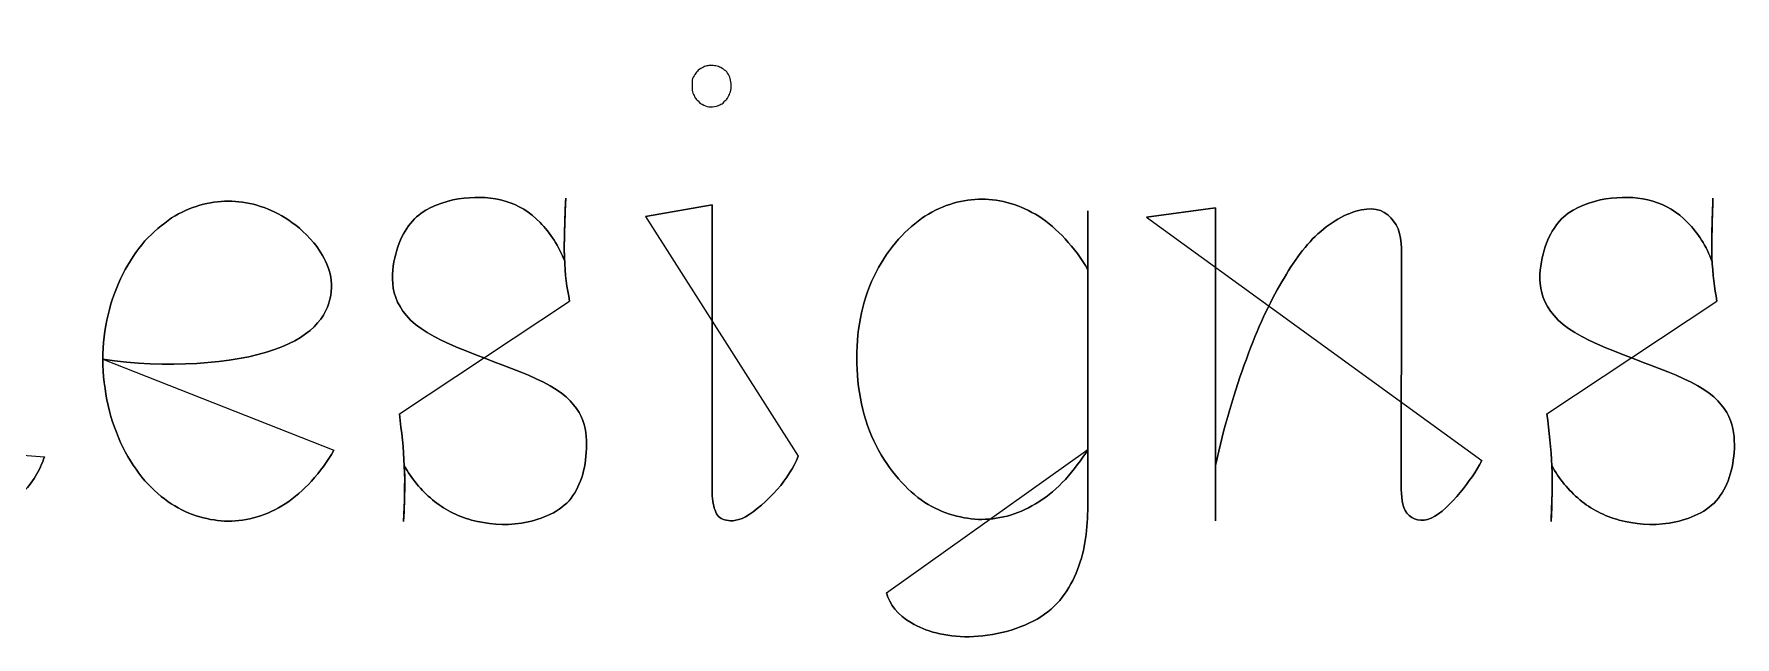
# Model space of a CAD drawing. Header units: centimetres. Extents: x -10.1 to 10.1, y -7.4 to 7.5.
# Drawn here: x -5.917 to -4.932, y 5.397 to 5.746 of the extents above; entities that cross this region are included whole.
import ezdxf

# ---------------------------------------------------------------- set-up
doc = ezdxf.new("R2010")
doc.units = ezdxf.units.CM
doc.header["$MEASUREMENT"] = 0
doc.layers.add('Layer 1', color=7, linetype='Continuous')

msp = doc.modelspace()

# ---------------------------------------------------------------- linework, layer by layer
at = {"layer": 'Layer 1', "color": 7}
for points, knots in [([(-5.96208, 5.50509), (-5.96608, 5.49861), (-5.97047, 5.49252), (-5.97523, 5.48739), (-5.97523, 5.48739), (-5.97999, 5.48223), (-5.98534, 5.47768), (-5.99047, 5.47405), (-5.99047, 5.47405), (-5.99581, 5.47064), (-6.00132, 5.46815), (-6.00685, 5.46643), (-6.00685, 5.46643), (-6.01238, 5.4649), (-6.01788, 5.46415), (-6.02381, 5.46415), (-6.02381, 5.46415), (-6.03466, 5.46415), (-6.0459, 5.46701), (-6.05659, 5.47405), (-6.05659, 5.47405), (-6.06193, 5.47767), (-6.06707, 5.48207), (-6.07202, 5.48757), (-6.07202, 5.48757), (-6.07678, 5.49291), (-6.08115, 5.49958), (-6.08477, 5.50699), (-6.08477, 5.50699), (-6.08839, 5.51424), (-6.09144, 5.52242), (-6.09334, 5.53099), (-6.09334, 5.53099), (-6.09525, 5.53977), (-6.09638, 5.54872), (-6.09638, 5.55785), (-6.09638, 5.55785), (-6.09638, 5.56663), (-6.09524, 5.57539), (-6.09334, 5.58375), (-6.09334, 5.58375), (-6.09144, 5.59211), (-6.08876, 5.60013), (-6.08477, 5.60719), (-6.08477, 5.60719), (-6.08115, 5.61462), (-6.07678, 5.62108), (-6.07202, 5.62643), (-6.07202, 5.62643), (-6.06707, 5.63193), (-6.06191, 5.63635), (-6.05638, 5.63977), (-6.05638, 5.63977), (-6.05106, 5.64318), (-6.04553, 5.64567), (-6.04, 5.6472), (-6.04, 5.6472), (-6.03466, 5.64892), (-6.02915, 5.64948), (-6.02381, 5.64948), (-6.02381, 5.64948), (-6.01257, 5.64948), (-6.00132, 5.64662), (-5.99066, 5.63977), (-5.99066, 5.63977), (-5.98532, 5.63636), (-5.98, 5.63196), (-5.97523, 5.62643), (-5.97523, 5.62643), (-5.97047, 5.6213), (-5.9661, 5.61481), (-5.96248, 5.60794), (-5.96248, 5.60794), (-5.96248, 5.60794), (-5.96229, 5.74645), (-5.96229, 5.74645), (-5.96229, 5.74645), (-5.96229, 5.74645), (-5.992, 5.74224), (-5.992, 5.74224), (-5.992, 5.74224), (-5.992, 5.74224), (-5.96229, 5.74645), (-5.96229, 5.74645), (-5.96229, 5.74645), (-5.96229, 5.74645), (-5.9621, 5.47671), (-5.9621, 5.47671), (-5.9621, 5.47671), (-5.9621, 5.4729), (-5.96115, 5.4689), (-5.95848, 5.46679), (-5.95848, 5.46679), (-5.95562, 5.4643), (-5.95163, 5.46317), (-5.94533, 5.46565), (-5.94533, 5.46565), (-5.93924, 5.46793), (-5.93086, 5.47346), (-5.92456, 5.47975), (-5.92456, 5.47975), (-5.91808, 5.48602), (-5.9139, 5.49346), (-5.91122, 5.50126), (-5.91122, 5.50126), (-5.91122, 5.50126), (-5.96208, 5.50509), (-5.96208, 5.50509)], [0, 0, 0, 0, 0.035714, 0.035714, 0.035714, 0.035714, 0.071429, 0.071429, 0.071429, 0.071429, 0.107143, 0.107143, 0.107143, 0.107143, 0.142857, 0.142857, 0.142857, 0.142857, 0.178571, 0.178571, 0.178571, 0.178571, 0.214286, 0.214286, 0.214286, 0.214286, 0.25, 0.25, 0.25, 0.25, 0.285714, 0.285714, 0.285714, 0.285714, 0.321429, 0.321429, 0.321429, 0.321429, 0.357143, 0.357143, 0.357143, 0.357143, 0.392857, 0.392857, 0.392857, 0.392857, 0.428571, 0.428571, 0.428571, 0.428571, 0.464286, 0.464286, 0.464286, 0.464286, 0.5, 0.5, 0.5, 0.5, 0.535714, 0.535714, 0.535714, 0.535714, 0.571429, 0.571429, 0.571429, 0.571429, 0.607143, 0.607143, 0.607143, 0.607143, 0.642857, 0.642857, 0.642857, 0.642857, 0.678571, 0.678571, 0.678571, 0.678571, 0.714286, 0.714286, 0.714286, 0.714286, 0.75, 0.75, 0.75, 0.75, 0.785714, 0.785714, 0.785714, 0.785714, 0.821429, 0.821429, 0.821429, 0.821429, 0.857143, 0.857143, 0.857143, 0.857143, 0.892857, 0.892857, 0.892857, 0.892857, 0.928571, 0.928571, 0.928571, 0.928571, 1, 1, 1, 1]), ([(-5.87749, 5.55785), (-5.84111, 5.55235), (-5.80166, 5.55499), (-5.77806, 5.56338), (-5.77806, 5.56338), (-5.75406, 5.57158), (-5.74623, 5.58529), (-5.74509, 5.59709), (-5.74509, 5.59709), (-5.74395, 5.60871), (-5.74967, 5.61823), (-5.75517, 5.62527), (-5.75517, 5.62527), (-5.76089, 5.63212), (-5.76641, 5.63633), (-5.77173, 5.63974), (-5.77173, 5.63974), (-5.7826, 5.64641), (-5.79364, 5.64945), (-5.80488, 5.64945), (-5.80488, 5.64945), (-5.81573, 5.64945), (-5.82679, 5.64641), (-5.83764, 5.63974), (-5.83764, 5.63974), (-5.84298, 5.63593), (-5.84812, 5.63175), (-5.85307, 5.6264), (-5.85307, 5.6264), (-5.85783, 5.62068), (-5.8622, 5.61439), (-5.86582, 5.60716), (-5.86582, 5.60716), (-5.86944, 5.6001), (-5.87249, 5.59211), (-5.87439, 5.58353), (-5.87439, 5.58353), (-5.8763, 5.57533), (-5.87743, 5.56657), (-5.87743, 5.55763), (-5.87743, 5.55763), (-5.87743, 5.54869), (-5.87629, 5.53972), (-5.87439, 5.53096), (-5.87439, 5.53096), (-5.87248, 5.52239), (-5.86944, 5.51421), (-5.86582, 5.50678), (-5.86582, 5.50678), (-5.8622, 5.49935), (-5.8578, 5.49286), (-5.85307, 5.48736), (-5.85307, 5.48736), (-5.8481, 5.48183), (-5.84315, 5.47744), (-5.83783, 5.47402), (-5.83783, 5.47402), (-5.83249, 5.4704), (-5.82696, 5.46812), (-5.82127, 5.4664), (-5.82127, 5.4664), (-5.81574, 5.46487), (-5.81024, 5.46391), (-5.80489, 5.46391), (-5.80489, 5.46391), (-5.79365, 5.46391), (-5.7824, 5.46695), (-5.77174, 5.47399), (-5.77174, 5.47399), (-5.7664, 5.47743), (-5.76126, 5.48201), (-5.7565, 5.48714), (-5.7565, 5.48714), (-5.75174, 5.49248), (-5.74716, 5.49857), (-5.74354, 5.50505), (-5.74354, 5.50505), (-5.74354, 5.50505), (-5.87749, 5.55785), (-5.87749, 5.55785)], [0, 0, 0, 0, 0.047619, 0.047619, 0.047619, 0.047619, 0.095238, 0.095238, 0.095238, 0.095238, 0.142857, 0.142857, 0.142857, 0.142857, 0.190476, 0.190476, 0.190476, 0.190476, 0.238095, 0.238095, 0.238095, 0.238095, 0.285714, 0.285714, 0.285714, 0.285714, 0.333333, 0.333333, 0.333333, 0.333333, 0.380952, 0.380952, 0.380952, 0.380952, 0.428571, 0.428571, 0.428571, 0.428571, 0.47619, 0.47619, 0.47619, 0.47619, 0.52381, 0.52381, 0.52381, 0.52381, 0.571429, 0.571429, 0.571429, 0.571429, 0.619048, 0.619048, 0.619048, 0.619048, 0.666667, 0.666667, 0.666667, 0.666667, 0.714286, 0.714286, 0.714286, 0.714286, 0.761905, 0.761905, 0.761905, 0.761905, 0.809524, 0.809524, 0.809524, 0.809524, 0.857143, 0.857143, 0.857143, 0.857143, 0.904762, 0.904762, 0.904762, 0.904762, 1, 1, 1, 1]), ([(-5.70567, 5.52605), (-5.70432, 5.51594), (-5.70318, 5.50605), (-5.70281, 5.49576), (-5.70281, 5.49576), (-5.70225, 5.48547), (-5.70281, 5.47462), (-5.70321, 5.46377), (-5.70321, 5.46377), (-5.70281, 5.4712), (-5.70265, 5.47845), (-5.70244, 5.48377), (-5.70244, 5.48377), (-5.70244, 5.4893), (-5.70263, 5.49271), (-5.70281, 5.49615), (-5.70281, 5.49615), (-5.69863, 5.48853), (-5.6931, 5.48168), (-5.68643, 5.47633), (-5.68643, 5.47633), (-5.67995, 5.47083), (-5.67254, 5.46699), (-5.66378, 5.46453), (-5.66378, 5.46453), (-5.655, 5.46225), (-5.64492, 5.46112), (-5.63481, 5.46281), (-5.63481, 5.46281), (-5.62473, 5.46434), (-5.61425, 5.46834), (-5.60737, 5.47577), (-5.60737, 5.47577), (-5.60089, 5.48339), (-5.59766, 5.49387), (-5.59726, 5.50606), (-5.59726, 5.50606), (-5.59689, 5.51807), (-5.59879, 5.5312), (-5.61822, 5.54244), (-5.61822, 5.54244), (-5.63785, 5.55347), (-5.67481, 5.56284), (-5.6931, 5.57559), (-5.6931, 5.57559), (-5.71138, 5.58834), (-5.71101, 5.60454), (-5.70834, 5.61655), (-5.70834, 5.61655), (-5.70548, 5.62893), (-5.70035, 5.63713), (-5.6931, 5.64245), (-5.6931, 5.64245), (-5.68588, 5.64758), (-5.67672, 5.65026), (-5.66815, 5.65121), (-5.66815, 5.65121), (-5.65976, 5.65216), (-5.65177, 5.65177), (-5.64434, 5.64949), (-5.64434, 5.64949), (-5.63672, 5.6474), (-5.63005, 5.64319), (-5.62415, 5.63711), (-5.62415, 5.63711), (-5.61825, 5.63121), (-5.61312, 5.62319), (-5.60986, 5.61462), (-5.60986, 5.61462), (-5.61005, 5.61803), (-5.61026, 5.62129), (-5.61005, 5.62737), (-5.61005, 5.62737), (-5.60986, 5.63346), (-5.60968, 5.64242), (-5.60928, 5.65118), (-5.60928, 5.65118), (-5.60984, 5.63898), (-5.61023, 5.62679), (-5.61005, 5.61689), (-5.61005, 5.61689), (-5.60968, 5.60678), (-5.60852, 5.59916), (-5.60701, 5.59154), (-5.60701, 5.59154), (-5.60701, 5.59154), (-5.70567, 5.52605), (-5.70567, 5.52605)], [0, 0, 0, 0, 0.043478, 0.043478, 0.043478, 0.043478, 0.086957, 0.086957, 0.086957, 0.086957, 0.130435, 0.130435, 0.130435, 0.130435, 0.173913, 0.173913, 0.173913, 0.173913, 0.217391, 0.217391, 0.217391, 0.217391, 0.26087, 0.26087, 0.26087, 0.26087, 0.304348, 0.304348, 0.304348, 0.304348, 0.347826, 0.347826, 0.347826, 0.347826, 0.391304, 0.391304, 0.391304, 0.391304, 0.434783, 0.434783, 0.434783, 0.434783, 0.478261, 0.478261, 0.478261, 0.478261, 0.521739, 0.521739, 0.521739, 0.521739, 0.565217, 0.565217, 0.565217, 0.565217, 0.608696, 0.608696, 0.608696, 0.608696, 0.652174, 0.652174, 0.652174, 0.652174, 0.695652, 0.695652, 0.695652, 0.695652, 0.73913, 0.73913, 0.73913, 0.73913, 0.782609, 0.782609, 0.782609, 0.782609, 0.826087, 0.826087, 0.826087, 0.826087, 0.869565, 0.869565, 0.869565, 0.869565, 0.913043, 0.913043, 0.913043, 0.913043, 1, 1, 1, 1]), ([(-5.56298, 5.64053), (-5.56298, 5.64053), (-5.52448, 5.64738), (-5.52448, 5.64738), (-5.52448, 5.64738), (-5.52448, 5.64738), (-5.52448, 5.48164), (-5.52448, 5.48164), (-5.52448, 5.48164), (-5.52448, 5.47746), (-5.52392, 5.47325), (-5.52279, 5.47021), (-5.52279, 5.47021), (-5.52165, 5.46698), (-5.5203, 5.46566), (-5.51726, 5.46471), (-5.51726, 5.46471), (-5.51459, 5.46376), (-5.51078, 5.46357), (-5.50506, 5.46643), (-5.50506, 5.46643), (-5.49974, 5.46966), (-5.49212, 5.47596), (-5.48678, 5.48223), (-5.48678, 5.48223), (-5.48106, 5.48871), (-5.47725, 5.49498), (-5.47458, 5.50165), (-5.47458, 5.50165), (-5.47458, 5.50165), (-5.56298, 5.64053), (-5.56298, 5.64053)], [0, 0, 0, 0, 0.111111, 0.111111, 0.111111, 0.111111, 0.222222, 0.222222, 0.222222, 0.222222, 0.333333, 0.333333, 0.333333, 0.333333, 0.444444, 0.444444, 0.444444, 0.444444, 0.555556, 0.555556, 0.555556, 0.555556, 0.666667, 0.666667, 0.666667, 0.666667, 0.777778, 0.777778, 0.777778, 0.777778, 1, 1, 1, 1]), ([(-5.42352, 5.42241), (-5.42161, 5.41556), (-5.41704, 5.40947), (-5.40886, 5.40489), (-5.40886, 5.40489), (-5.40124, 5.40013), (-5.38962, 5.39669), (-5.37552, 5.39687), (-5.37552, 5.39687), (-5.36181, 5.39706), (-5.34544, 5.40108), (-5.33401, 5.40849), (-5.33401, 5.40849), (-5.32258, 5.41571), (-5.3161, 5.4264), (-5.31192, 5.43802), (-5.31192, 5.43802), (-5.30774, 5.44964), (-5.30679, 5.46241), (-5.30679, 5.4748), (-5.30679, 5.4748), (-5.30679, 5.4748), (-5.30679, 5.64379), (-5.30679, 5.64379), (-5.30679, 5.64379), (-5.30679, 5.64379), (-5.30679, 5.60969), (-5.30679, 5.60969), (-5.30679, 5.60969), (-5.31041, 5.61617), (-5.31499, 5.62226), (-5.31994, 5.6276), (-5.31994, 5.6276), (-5.3247, 5.63276), (-5.32984, 5.63713), (-5.33518, 5.64075), (-5.33518, 5.64075), (-5.34052, 5.64379), (-5.34605, 5.64665), (-5.35156, 5.64818), (-5.35156, 5.64818), (-5.35709, 5.64987), (-5.3628, 5.65067), (-5.36812, 5.65067), (-5.36812, 5.65067), (-5.37918, 5.65067), (-5.39021, 5.64763), (-5.40127, 5.64075), (-5.40127, 5.64075), (-5.4064, 5.63713), (-5.41156, 5.63276), (-5.41651, 5.62741), (-5.41651, 5.62741), (-5.42127, 5.62188), (-5.42566, 5.61558), (-5.42945, 5.60836), (-5.42945, 5.60836), (-5.43307, 5.60114), (-5.43612, 5.59312), (-5.43784, 5.58473), (-5.43784, 5.58473), (-5.43975, 5.57634), (-5.4407, 5.56758), (-5.4407, 5.55862), (-5.4407, 5.55862), (-5.4407, 5.54966), (-5.43975, 5.54071), (-5.43784, 5.53195), (-5.43784, 5.53195), (-5.43612, 5.52338), (-5.43308, 5.51499), (-5.42945, 5.50774), (-5.42945, 5.50774), (-5.42564, 5.50052), (-5.42125, 5.49385), (-5.41651, 5.4885), (-5.41651, 5.4885), (-5.41175, 5.48297), (-5.40659, 5.47842), (-5.40127, 5.47477), (-5.40127, 5.47477), (-5.39593, 5.47154), (-5.39042, 5.46887), (-5.38489, 5.46734), (-5.38489, 5.46734), (-5.37917, 5.46581), (-5.37365, 5.46488), (-5.36812, 5.46488), (-5.36812, 5.46488), (-5.35709, 5.46507), (-5.34584, 5.46811), (-5.33515, 5.47517), (-5.33515, 5.47517), (-5.32981, 5.47842), (-5.32467, 5.48298), (-5.31972, 5.48813), (-5.31972, 5.48813), (-5.31514, 5.49345), (-5.31057, 5.49937), (-5.30676, 5.50546), (-5.30676, 5.50546), (-5.30676, 5.50546), (-5.42352, 5.42241), (-5.42352, 5.42241)], [0, 0, 0, 0, 0.037037, 0.037037, 0.037037, 0.037037, 0.074074, 0.074074, 0.074074, 0.074074, 0.111111, 0.111111, 0.111111, 0.111111, 0.148148, 0.148148, 0.148148, 0.148148, 0.185185, 0.185185, 0.185185, 0.185185, 0.222222, 0.222222, 0.222222, 0.222222, 0.259259, 0.259259, 0.259259, 0.259259, 0.296296, 0.296296, 0.296296, 0.296296, 0.333333, 0.333333, 0.333333, 0.333333, 0.37037, 0.37037, 0.37037, 0.37037, 0.407407, 0.407407, 0.407407, 0.407407, 0.444444, 0.444444, 0.444444, 0.444444, 0.481481, 0.481481, 0.481481, 0.481481, 0.518519, 0.518519, 0.518519, 0.518519, 0.555556, 0.555556, 0.555556, 0.555556, 0.592593, 0.592593, 0.592593, 0.592593, 0.62963, 0.62963, 0.62963, 0.62963, 0.666667, 0.666667, 0.666667, 0.666667, 0.703704, 0.703704, 0.703704, 0.703704, 0.740741, 0.740741, 0.740741, 0.740741, 0.777778, 0.777778, 0.777778, 0.777778, 0.814815, 0.814815, 0.814815, 0.814815, 0.851852, 0.851852, 0.851852, 0.851852, 0.888889, 0.888889, 0.888889, 0.888889, 0.925926, 0.925926, 0.925926, 0.925926, 1, 1, 1, 1]), ([(-5.04083, 5.52605), (-5.03951, 5.51594), (-5.03837, 5.50605), (-5.03797, 5.49576), (-5.03797, 5.49576), (-5.03741, 5.48547), (-5.03797, 5.47462), (-5.03837, 5.46377), (-5.03837, 5.46377), (-5.03818, 5.4712), (-5.03779, 5.47845), (-5.03779, 5.48377), (-5.03779, 5.48377), (-5.0376, 5.4893), (-5.03779, 5.49271), (-5.03798, 5.49615), (-5.03798, 5.49615), (-5.03398, 5.48853), (-5.02827, 5.48168), (-5.02179, 5.47633), (-5.02179, 5.47633), (-5.01531, 5.47083), (-5.00769, 5.46699), (-4.99893, 5.46453), (-4.99893, 5.46453), (-4.99017, 5.46225), (-4.98025, 5.46112), (-4.96998, 5.46281), (-4.96998, 5.46281), (-4.95987, 5.46434), (-4.94942, 5.46834), (-4.94273, 5.47577), (-4.94273, 5.47577), (-4.93606, 5.48339), (-4.93283, 5.49387), (-4.93225, 5.50606), (-4.93225, 5.50606), (-4.93188, 5.51807), (-4.93397, 5.5312), (-4.95339, 5.54244), (-4.95339, 5.54244), (-4.97302, 5.55347), (-5.00998, 5.56284), (-5.02827, 5.57559), (-5.02827, 5.57559), (-5.04655, 5.58834), (-5.04637, 5.60454), (-5.04351, 5.61655), (-5.04351, 5.61655), (-5.04084, 5.62893), (-5.0357, 5.63713), (-5.02846, 5.64245), (-5.02846, 5.64245), (-5.02124, 5.64758), (-5.01208, 5.65026), (-5.00351, 5.65121), (-5.00351, 5.65121), (-4.99494, 5.65216), (-4.98695, 5.65177), (-4.97951, 5.64949), (-4.97951, 5.64949), (-4.97208, 5.6474), (-4.96522, 5.64319), (-4.95932, 5.63711), (-4.95932, 5.63711), (-4.95342, 5.63121), (-4.94829, 5.62319), (-4.94522, 5.61462), (-4.94522, 5.61462), (-4.94522, 5.61803), (-4.94541, 5.62129), (-4.94522, 5.62737), (-4.94522, 5.62737), (-4.94522, 5.63346), (-4.94485, 5.64242), (-4.94466, 5.65118), (-4.94466, 5.65118), (-4.94503, 5.63898), (-4.94561, 5.62679), (-4.94522, 5.61689), (-4.94522, 5.61689), (-4.94485, 5.60678), (-4.94369, 5.59916), (-4.94236, 5.59154), (-4.94236, 5.59154), (-4.94236, 5.59154), (-5.04083, 5.52605), (-5.04083, 5.52605)], [0, 0, 0, 0, 0.043478, 0.043478, 0.043478, 0.043478, 0.086957, 0.086957, 0.086957, 0.086957, 0.130435, 0.130435, 0.130435, 0.130435, 0.173913, 0.173913, 0.173913, 0.173913, 0.217391, 0.217391, 0.217391, 0.217391, 0.26087, 0.26087, 0.26087, 0.26087, 0.304348, 0.304348, 0.304348, 0.304348, 0.347826, 0.347826, 0.347826, 0.347826, 0.391304, 0.391304, 0.391304, 0.391304, 0.434783, 0.434783, 0.434783, 0.434783, 0.478261, 0.478261, 0.478261, 0.478261, 0.521739, 0.521739, 0.521739, 0.521739, 0.565217, 0.565217, 0.565217, 0.565217, 0.608696, 0.608696, 0.608696, 0.608696, 0.652174, 0.652174, 0.652174, 0.652174, 0.695652, 0.695652, 0.695652, 0.695652, 0.73913, 0.73913, 0.73913, 0.73913, 0.782609, 0.782609, 0.782609, 0.782609, 0.826087, 0.826087, 0.826087, 0.826087, 0.869565, 0.869565, 0.869565, 0.869565, 0.913043, 0.913043, 0.913043, 0.913043, 1, 1, 1, 1]), ([(-5.56298, 5.64053), (-5.56298, 5.64053), (-5.56298, 5.64053), (-5.56298, 5.64053), (-5.56298, 5.64053), (-5.56298, 5.64053), (-5.56298, 5.64053), (-5.56298, 5.64053)], [0, 0, 0, 0, 0.333333, 0.333333, 0.333333, 0.333333, 1, 1, 1, 1]), ([(-5.27287, 5.64016), (-5.27287, 5.64016), (-5.23286, 5.64569), (-5.23286, 5.64569), (-5.23286, 5.64569), (-5.23286, 5.64569), (-5.23286, 5.46416), (-5.23286, 5.46416), (-5.23286, 5.46416), (-5.23286, 5.46416), (-5.23286, 5.49615), (-5.23286, 5.49615), (-5.23286, 5.49615), (-5.2281, 5.51824), (-5.22162, 5.53997), (-5.21495, 5.55788), (-5.21495, 5.55788), (-5.20847, 5.57598), (-5.20161, 5.59045), (-5.19437, 5.60265), (-5.19437, 5.60265), (-5.18752, 5.61482), (-5.18048, 5.62456), (-5.17188, 5.63197), (-5.17188, 5.63197), (-5.16352, 5.63922), (-5.1532, 5.64417), (-5.14521, 5.64493), (-5.14521, 5.64493), (-5.1374, 5.6457), (-5.13169, 5.64189), (-5.12825, 5.63578), (-5.12825, 5.63578), (-5.12463, 5.62969), (-5.125, 5.62131), (-5.125, 5.61292), (-5.125, 5.61292), (-5.125, 5.61292), (-5.12519, 5.48433), (-5.12519, 5.48433), (-5.12519, 5.48433), (-5.12519, 5.47861), (-5.125, 5.4725), (-5.12194, 5.46851), (-5.12194, 5.46851), (-5.11869, 5.46451), (-5.11355, 5.46317), (-5.10784, 5.46565), (-5.10784, 5.46565), (-5.10231, 5.46793), (-5.09641, 5.47441), (-5.09107, 5.48052), (-5.09107, 5.48052), (-5.08612, 5.48661), (-5.08192, 5.49269), (-5.0785, 5.49899), (-5.0785, 5.49899), (-5.0785, 5.49899), (-5.27287, 5.64016), (-5.27287, 5.64016)], [0, 0, 0, 0, 0.0625, 0.0625, 0.0625, 0.0625, 0.125, 0.125, 0.125, 0.125, 0.1875, 0.1875, 0.1875, 0.1875, 0.25, 0.25, 0.25, 0.25, 0.3125, 0.3125, 0.3125, 0.3125, 0.375, 0.375, 0.375, 0.375, 0.4375, 0.4375, 0.4375, 0.4375, 0.5, 0.5, 0.5, 0.5, 0.5625, 0.5625, 0.5625, 0.5625, 0.625, 0.625, 0.625, 0.625, 0.6875, 0.6875, 0.6875, 0.6875, 0.75, 0.75, 0.75, 0.75, 0.8125, 0.8125, 0.8125, 0.8125, 0.875, 0.875, 0.875, 0.875, 1, 1, 1, 1]), ([(-5.27287, 5.64016), (-5.27287, 5.64016), (-5.27287, 5.64016), (-5.27287, 5.64016), (-5.27287, 5.64016), (-5.27287, 5.64016), (-5.27287, 5.64016), (-5.27287, 5.64016)], [0, 0, 0, 0, 0.333333, 0.333333, 0.333333, 0.333333, 1, 1, 1, 1]), ([(-5.87749, 5.55785), (-5.87749, 5.55785), (-5.87749, 5.55785), (-5.87749, 5.55785), (-5.87749, 5.55785), (-5.87749, 5.55785), (-5.87749, 5.55785), (-5.87749, 5.55785)], [0, 0, 0, 0, 0.333333, 0.333333, 0.333333, 0.333333, 1, 1, 1, 1]), ([(-5.70567, 5.52605), (-5.70567, 5.52605), (-5.70567, 5.52605), (-5.70567, 5.52605), (-5.70567, 5.52605), (-5.70567, 5.52605), (-5.70567, 5.52605), (-5.70567, 5.52605)], [0, 0, 0, 0, 0.333333, 0.333333, 0.333333, 0.333333, 1, 1, 1, 1]), ([(-5.04083, 5.52605), (-5.04083, 5.52605), (-5.04083, 5.52605), (-5.04083, 5.52605), (-5.04083, 5.52605), (-5.04083, 5.52605), (-5.04083, 5.52605), (-5.04083, 5.52605)], [0, 0, 0, 0, 0.333333, 0.333333, 0.333333, 0.333333, 1, 1, 1, 1]), ([(-5.42352, 5.42241), (-5.42352, 5.42241), (-5.42352, 5.42241), (-5.42352, 5.42241), (-5.42352, 5.42241), (-5.42352, 5.42241), (-5.42352, 5.42241), (-5.42352, 5.42241)], [0, 0, 0, 0, 0.333333, 0.333333, 0.333333, 0.333333, 1, 1, 1, 1])]:
    msp.add_open_spline(points, degree=3, knots=knots, dxfattribs=at)
at = {"layer": 'Layer 1', "lineweight": 0}
for points, knots in [([(-5.96208, 5.50509), (-5.96608, 5.49861), (-5.97047, 5.49252), (-5.97523, 5.48739), (-5.97523, 5.48739), (-5.97999, 5.48223), (-5.98534, 5.47768), (-5.99047, 5.47405), (-5.99047, 5.47405), (-5.99581, 5.47064), (-6.00132, 5.46815), (-6.00685, 5.46643), (-6.00685, 5.46643), (-6.01238, 5.4649), (-6.01788, 5.46415), (-6.02381, 5.46415), (-6.02381, 5.46415), (-6.03466, 5.46415), (-6.0459, 5.46701), (-6.05659, 5.47405), (-6.05659, 5.47405), (-6.06193, 5.47767), (-6.06707, 5.48207), (-6.07202, 5.48757), (-6.07202, 5.48757), (-6.07678, 5.49291), (-6.08115, 5.49958), (-6.08477, 5.50699), (-6.08477, 5.50699), (-6.08839, 5.51424), (-6.09144, 5.52242), (-6.09334, 5.53099), (-6.09334, 5.53099), (-6.09525, 5.53977), (-6.09638, 5.54872), (-6.09638, 5.55785), (-6.09638, 5.55785), (-6.09638, 5.56663), (-6.09524, 5.57539), (-6.09334, 5.58375), (-6.09334, 5.58375), (-6.09144, 5.59211), (-6.08876, 5.60013), (-6.08477, 5.60719), (-6.08477, 5.60719), (-6.08115, 5.61462), (-6.07678, 5.62108), (-6.07202, 5.62643), (-6.07202, 5.62643), (-6.06707, 5.63193), (-6.06191, 5.63635), (-6.05638, 5.63977), (-6.05638, 5.63977), (-6.05106, 5.64318), (-6.04553, 5.64567), (-6.04, 5.6472), (-6.04, 5.6472), (-6.03466, 5.64892), (-6.02915, 5.64948), (-6.02381, 5.64948), (-6.02381, 5.64948), (-6.01257, 5.64948), (-6.00132, 5.64662), (-5.99066, 5.63977), (-5.99066, 5.63977), (-5.98532, 5.63636), (-5.98, 5.63196), (-5.97523, 5.62643), (-5.97523, 5.62643), (-5.97047, 5.6213), (-5.9661, 5.61481), (-5.96248, 5.60794), (-5.96248, 5.60794), (-5.96248, 5.60794), (-5.96229, 5.74645), (-5.96229, 5.74645), (-5.96229, 5.74645), (-5.96229, 5.74645), (-5.992, 5.74224), (-5.992, 5.74224), (-5.992, 5.74224), (-5.992, 5.74224), (-5.96229, 5.74645), (-5.96229, 5.74645), (-5.96229, 5.74645), (-5.96229, 5.74645), (-5.9621, 5.47671), (-5.9621, 5.47671), (-5.9621, 5.47671), (-5.9621, 5.4729), (-5.96115, 5.4689), (-5.95848, 5.46679), (-5.95848, 5.46679), (-5.95562, 5.4643), (-5.95163, 5.46317), (-5.94533, 5.46565), (-5.94533, 5.46565), (-5.93924, 5.46793), (-5.93086, 5.47346), (-5.92456, 5.47975), (-5.92456, 5.47975), (-5.91808, 5.48602), (-5.9139, 5.49346), (-5.91122, 5.50126)], [0, 0, 0, 0, 0.037037, 0.037037, 0.037037, 0.037037, 0.074074, 0.074074, 0.074074, 0.074074, 0.111111, 0.111111, 0.111111, 0.111111, 0.148148, 0.148148, 0.148148, 0.148148, 0.185185, 0.185185, 0.185185, 0.185185, 0.222222, 0.222222, 0.222222, 0.222222, 0.259259, 0.259259, 0.259259, 0.259259, 0.296296, 0.296296, 0.296296, 0.296296, 0.333333, 0.333333, 0.333333, 0.333333, 0.37037, 0.37037, 0.37037, 0.37037, 0.407407, 0.407407, 0.407407, 0.407407, 0.444444, 0.444444, 0.444444, 0.444444, 0.481481, 0.481481, 0.481481, 0.481481, 0.518519, 0.518519, 0.518519, 0.518519, 0.555556, 0.555556, 0.555556, 0.555556, 0.592593, 0.592593, 0.592593, 0.592593, 0.62963, 0.62963, 0.62963, 0.62963, 0.666667, 0.666667, 0.666667, 0.666667, 0.703704, 0.703704, 0.703704, 0.703704, 0.740741, 0.740741, 0.740741, 0.740741, 0.777778, 0.777778, 0.777778, 0.777778, 0.814815, 0.814815, 0.814815, 0.814815, 0.851852, 0.851852, 0.851852, 0.851852, 0.888889, 0.888889, 0.888889, 0.888889, 0.925926, 0.925926, 0.925926, 0.925926, 1, 1, 1, 1]), ([(-5.87749, 5.55785), (-5.84111, 5.55235), (-5.80166, 5.55499), (-5.77806, 5.56338), (-5.77806, 5.56338), (-5.75406, 5.57158), (-5.74623, 5.58529), (-5.74509, 5.59709), (-5.74509, 5.59709), (-5.74395, 5.60871), (-5.74967, 5.61823), (-5.75517, 5.62527), (-5.75517, 5.62527), (-5.76089, 5.63212), (-5.76641, 5.63633), (-5.77173, 5.63974), (-5.77173, 5.63974), (-5.7826, 5.64641), (-5.79364, 5.64945), (-5.80488, 5.64945), (-5.80488, 5.64945), (-5.81573, 5.64945), (-5.82679, 5.64641), (-5.83764, 5.63974), (-5.83764, 5.63974), (-5.84298, 5.63593), (-5.84812, 5.63175), (-5.85307, 5.6264), (-5.85307, 5.6264), (-5.85783, 5.62068), (-5.8622, 5.61439), (-5.86582, 5.60716), (-5.86582, 5.60716), (-5.86944, 5.6001), (-5.87249, 5.59211), (-5.87439, 5.58353), (-5.87439, 5.58353), (-5.8763, 5.57533), (-5.87743, 5.56657), (-5.87743, 5.55763), (-5.87743, 5.55763), (-5.87743, 5.54869), (-5.87629, 5.53972), (-5.87439, 5.53096), (-5.87439, 5.53096), (-5.87248, 5.52239), (-5.86944, 5.51421), (-5.86582, 5.50678), (-5.86582, 5.50678), (-5.8622, 5.49935), (-5.8578, 5.49286), (-5.85307, 5.48736), (-5.85307, 5.48736), (-5.8481, 5.48183), (-5.84315, 5.47744), (-5.83783, 5.47402), (-5.83783, 5.47402), (-5.83249, 5.4704), (-5.82696, 5.46812), (-5.82127, 5.4664), (-5.82127, 5.4664), (-5.81574, 5.46487), (-5.81024, 5.46391), (-5.80489, 5.46391), (-5.80489, 5.46391), (-5.79365, 5.46391), (-5.7824, 5.46695), (-5.77174, 5.47399), (-5.77174, 5.47399), (-5.7664, 5.47743), (-5.76126, 5.48201), (-5.7565, 5.48714), (-5.7565, 5.48714), (-5.75174, 5.49248), (-5.74716, 5.49857), (-5.74354, 5.50505)], [0, 0, 0, 0, 0.05, 0.05, 0.05, 0.05, 0.1, 0.1, 0.1, 0.1, 0.15, 0.15, 0.15, 0.15, 0.2, 0.2, 0.2, 0.2, 0.25, 0.25, 0.25, 0.25, 0.3, 0.3, 0.3, 0.3, 0.35, 0.35, 0.35, 0.35, 0.4, 0.4, 0.4, 0.4, 0.45, 0.45, 0.45, 0.45, 0.5, 0.5, 0.5, 0.5, 0.55, 0.55, 0.55, 0.55, 0.6, 0.6, 0.6, 0.6, 0.65, 0.65, 0.65, 0.65, 0.7, 0.7, 0.7, 0.7, 0.75, 0.75, 0.75, 0.75, 0.8, 0.8, 0.8, 0.8, 0.85, 0.85, 0.85, 0.85, 0.9, 0.9, 0.9, 0.9, 1, 1, 1, 1]), ([(-5.70567, 5.52605), (-5.70432, 5.51594), (-5.70318, 5.50605), (-5.70281, 5.49576), (-5.70281, 5.49576), (-5.70225, 5.48547), (-5.70281, 5.47462), (-5.70321, 5.46377), (-5.70321, 5.46377), (-5.70281, 5.4712), (-5.70265, 5.47845), (-5.70244, 5.48377), (-5.70244, 5.48377), (-5.70244, 5.4893), (-5.70263, 5.49271), (-5.70281, 5.49615), (-5.70281, 5.49615), (-5.69863, 5.48853), (-5.6931, 5.48168), (-5.68643, 5.47633), (-5.68643, 5.47633), (-5.67995, 5.47083), (-5.67254, 5.46699), (-5.66378, 5.46453), (-5.66378, 5.46453), (-5.655, 5.46225), (-5.64492, 5.46112), (-5.63481, 5.46281), (-5.63481, 5.46281), (-5.62473, 5.46434), (-5.61425, 5.46834), (-5.60737, 5.47577), (-5.60737, 5.47577), (-5.60089, 5.48339), (-5.59766, 5.49387), (-5.59726, 5.50606), (-5.59726, 5.50606), (-5.59689, 5.51807), (-5.59879, 5.5312), (-5.61822, 5.54244), (-5.61822, 5.54244), (-5.63785, 5.55347), (-5.67481, 5.56284), (-5.6931, 5.57559), (-5.6931, 5.57559), (-5.71138, 5.58834), (-5.71101, 5.60454), (-5.70834, 5.61655), (-5.70834, 5.61655), (-5.70548, 5.62893), (-5.70035, 5.63713), (-5.6931, 5.64245), (-5.6931, 5.64245), (-5.68588, 5.64758), (-5.67672, 5.65026), (-5.66815, 5.65121), (-5.66815, 5.65121), (-5.65976, 5.65216), (-5.65177, 5.65177), (-5.64434, 5.64949), (-5.64434, 5.64949), (-5.63672, 5.6474), (-5.63005, 5.64319), (-5.62415, 5.63711), (-5.62415, 5.63711), (-5.61825, 5.63121), (-5.61312, 5.62319), (-5.60986, 5.61462), (-5.60986, 5.61462), (-5.61005, 5.61803), (-5.61026, 5.62129), (-5.61005, 5.62737), (-5.61005, 5.62737), (-5.60986, 5.63346), (-5.60968, 5.64242), (-5.60928, 5.65118), (-5.60928, 5.65118), (-5.60984, 5.63898), (-5.61023, 5.62679), (-5.61005, 5.61689), (-5.61005, 5.61689), (-5.60968, 5.60678), (-5.60852, 5.59916), (-5.60701, 5.59154)], [0, 0, 0, 0, 0.045455, 0.045455, 0.045455, 0.045455, 0.090909, 0.090909, 0.090909, 0.090909, 0.136364, 0.136364, 0.136364, 0.136364, 0.181818, 0.181818, 0.181818, 0.181818, 0.227273, 0.227273, 0.227273, 0.227273, 0.272727, 0.272727, 0.272727, 0.272727, 0.318182, 0.318182, 0.318182, 0.318182, 0.363636, 0.363636, 0.363636, 0.363636, 0.409091, 0.409091, 0.409091, 0.409091, 0.454545, 0.454545, 0.454545, 0.454545, 0.5, 0.5, 0.5, 0.5, 0.545455, 0.545455, 0.545455, 0.545455, 0.590909, 0.590909, 0.590909, 0.590909, 0.636364, 0.636364, 0.636364, 0.636364, 0.681818, 0.681818, 0.681818, 0.681818, 0.727273, 0.727273, 0.727273, 0.727273, 0.772727, 0.772727, 0.772727, 0.772727, 0.818182, 0.818182, 0.818182, 0.818182, 0.863636, 0.863636, 0.863636, 0.863636, 0.909091, 0.909091, 0.909091, 0.909091, 1, 1, 1, 1]), ([(-5.56298, 5.64053), (-5.56298, 5.64053), (-5.52448, 5.64738), (-5.52448, 5.64738), (-5.52448, 5.64738), (-5.52448, 5.64738), (-5.52448, 5.48164), (-5.52448, 5.48164), (-5.52448, 5.48164), (-5.52448, 5.47746), (-5.52392, 5.47325), (-5.52279, 5.47021), (-5.52279, 5.47021), (-5.52165, 5.46698), (-5.5203, 5.46566), (-5.51726, 5.46471), (-5.51726, 5.46471), (-5.51459, 5.46376), (-5.51078, 5.46357), (-5.50506, 5.46643), (-5.50506, 5.46643), (-5.49974, 5.46966), (-5.49212, 5.47596), (-5.48678, 5.48223), (-5.48678, 5.48223), (-5.48106, 5.48871), (-5.47725, 5.49498), (-5.47458, 5.50165)], [0, 0, 0, 0, 0.125, 0.125, 0.125, 0.125, 0.25, 0.25, 0.25, 0.25, 0.375, 0.375, 0.375, 0.375, 0.5, 0.5, 0.5, 0.5, 0.625, 0.625, 0.625, 0.625, 0.75, 0.75, 0.75, 0.75, 1, 1, 1, 1]), ([(-5.42352, 5.42241), (-5.42161, 5.41556), (-5.41704, 5.40947), (-5.40886, 5.40489), (-5.40886, 5.40489), (-5.40124, 5.40013), (-5.38962, 5.39669), (-5.37552, 5.39687), (-5.37552, 5.39687), (-5.36181, 5.39706), (-5.34544, 5.40108), (-5.33401, 5.40849), (-5.33401, 5.40849), (-5.32258, 5.41571), (-5.3161, 5.4264), (-5.31192, 5.43802), (-5.31192, 5.43802), (-5.30774, 5.44964), (-5.30679, 5.46241), (-5.30679, 5.4748), (-5.30679, 5.4748), (-5.30679, 5.4748), (-5.30679, 5.64379), (-5.30679, 5.64379), (-5.30679, 5.64379), (-5.30679, 5.64379), (-5.30679, 5.60969), (-5.30679, 5.60969), (-5.30679, 5.60969), (-5.31041, 5.61617), (-5.31499, 5.62226), (-5.31994, 5.6276), (-5.31994, 5.6276), (-5.3247, 5.63276), (-5.32984, 5.63713), (-5.33518, 5.64075), (-5.33518, 5.64075), (-5.34052, 5.64379), (-5.34605, 5.64665), (-5.35156, 5.64818), (-5.35156, 5.64818), (-5.35709, 5.64987), (-5.3628, 5.65067), (-5.36812, 5.65067), (-5.36812, 5.65067), (-5.37918, 5.65067), (-5.39021, 5.64763), (-5.40127, 5.64075), (-5.40127, 5.64075), (-5.4064, 5.63713), (-5.41156, 5.63276), (-5.41651, 5.62741), (-5.41651, 5.62741), (-5.42127, 5.62188), (-5.42566, 5.61558), (-5.42945, 5.60836), (-5.42945, 5.60836), (-5.43307, 5.60114), (-5.43612, 5.59312), (-5.43784, 5.58473), (-5.43784, 5.58473), (-5.43975, 5.57634), (-5.4407, 5.56758), (-5.4407, 5.55862), (-5.4407, 5.55862), (-5.4407, 5.54966), (-5.43975, 5.54071), (-5.43784, 5.53195), (-5.43784, 5.53195), (-5.43612, 5.52338), (-5.43308, 5.51499), (-5.42945, 5.50774), (-5.42945, 5.50774), (-5.42564, 5.50052), (-5.42125, 5.49385), (-5.41651, 5.4885), (-5.41651, 5.4885), (-5.41175, 5.48297), (-5.40659, 5.47842), (-5.40127, 5.47477), (-5.40127, 5.47477), (-5.39593, 5.47154), (-5.39042, 5.46887), (-5.38489, 5.46734), (-5.38489, 5.46734), (-5.37917, 5.46581), (-5.37365, 5.46488), (-5.36812, 5.46488), (-5.36812, 5.46488), (-5.35709, 5.46507), (-5.34584, 5.46811), (-5.33515, 5.47517), (-5.33515, 5.47517), (-5.32981, 5.47842), (-5.32467, 5.48298), (-5.31972, 5.48813), (-5.31972, 5.48813), (-5.31514, 5.49345), (-5.31057, 5.49937), (-5.30676, 5.50546)], [0, 0, 0, 0, 0.038462, 0.038462, 0.038462, 0.038462, 0.076923, 0.076923, 0.076923, 0.076923, 0.115385, 0.115385, 0.115385, 0.115385, 0.153846, 0.153846, 0.153846, 0.153846, 0.192308, 0.192308, 0.192308, 0.192308, 0.230769, 0.230769, 0.230769, 0.230769, 0.269231, 0.269231, 0.269231, 0.269231, 0.307692, 0.307692, 0.307692, 0.307692, 0.346154, 0.346154, 0.346154, 0.346154, 0.384615, 0.384615, 0.384615, 0.384615, 0.423077, 0.423077, 0.423077, 0.423077, 0.461538, 0.461538, 0.461538, 0.461538, 0.5, 0.5, 0.5, 0.5, 0.538462, 0.538462, 0.538462, 0.538462, 0.576923, 0.576923, 0.576923, 0.576923, 0.615385, 0.615385, 0.615385, 0.615385, 0.653846, 0.653846, 0.653846, 0.653846, 0.692308, 0.692308, 0.692308, 0.692308, 0.730769, 0.730769, 0.730769, 0.730769, 0.769231, 0.769231, 0.769231, 0.769231, 0.807692, 0.807692, 0.807692, 0.807692, 0.846154, 0.846154, 0.846154, 0.846154, 0.884615, 0.884615, 0.884615, 0.884615, 0.923077, 0.923077, 0.923077, 0.923077, 1, 1, 1, 1]), ([(-5.04083, 5.52605), (-5.03951, 5.51594), (-5.03837, 5.50605), (-5.03797, 5.49576), (-5.03797, 5.49576), (-5.03741, 5.48547), (-5.03797, 5.47462), (-5.03837, 5.46377), (-5.03837, 5.46377), (-5.03818, 5.4712), (-5.03779, 5.47845), (-5.03779, 5.48377), (-5.03779, 5.48377), (-5.0376, 5.4893), (-5.03779, 5.49271), (-5.03798, 5.49615), (-5.03798, 5.49615), (-5.03398, 5.48853), (-5.02827, 5.48168), (-5.02179, 5.47633), (-5.02179, 5.47633), (-5.01531, 5.47083), (-5.00769, 5.46699), (-4.99893, 5.46453), (-4.99893, 5.46453), (-4.99017, 5.46225), (-4.98025, 5.46112), (-4.96998, 5.46281), (-4.96998, 5.46281), (-4.95987, 5.46434), (-4.94942, 5.46834), (-4.94273, 5.47577), (-4.94273, 5.47577), (-4.93606, 5.48339), (-4.93283, 5.49387), (-4.93225, 5.50606), (-4.93225, 5.50606), (-4.93188, 5.51807), (-4.93397, 5.5312), (-4.95339, 5.54244), (-4.95339, 5.54244), (-4.97302, 5.55347), (-5.00998, 5.56284), (-5.02827, 5.57559), (-5.02827, 5.57559), (-5.04655, 5.58834), (-5.04637, 5.60454), (-5.04351, 5.61655), (-5.04351, 5.61655), (-5.04084, 5.62893), (-5.0357, 5.63713), (-5.02846, 5.64245), (-5.02846, 5.64245), (-5.02124, 5.64758), (-5.01208, 5.65026), (-5.00351, 5.65121), (-5.00351, 5.65121), (-4.99494, 5.65216), (-4.98695, 5.65177), (-4.97951, 5.64949), (-4.97951, 5.64949), (-4.97208, 5.6474), (-4.96522, 5.64319), (-4.95932, 5.63711), (-4.95932, 5.63711), (-4.95342, 5.63121), (-4.94829, 5.62319), (-4.94522, 5.61462), (-4.94522, 5.61462), (-4.94522, 5.61803), (-4.94541, 5.62129), (-4.94522, 5.62737), (-4.94522, 5.62737), (-4.94522, 5.63346), (-4.94485, 5.64242), (-4.94466, 5.65118), (-4.94466, 5.65118), (-4.94503, 5.63898), (-4.94561, 5.62679), (-4.94522, 5.61689), (-4.94522, 5.61689), (-4.94485, 5.60678), (-4.94369, 5.59916), (-4.94236, 5.59154)], [0, 0, 0, 0, 0.045455, 0.045455, 0.045455, 0.045455, 0.090909, 0.090909, 0.090909, 0.090909, 0.136364, 0.136364, 0.136364, 0.136364, 0.181818, 0.181818, 0.181818, 0.181818, 0.227273, 0.227273, 0.227273, 0.227273, 0.272727, 0.272727, 0.272727, 0.272727, 0.318182, 0.318182, 0.318182, 0.318182, 0.363636, 0.363636, 0.363636, 0.363636, 0.409091, 0.409091, 0.409091, 0.409091, 0.454545, 0.454545, 0.454545, 0.454545, 0.5, 0.5, 0.5, 0.5, 0.545455, 0.545455, 0.545455, 0.545455, 0.590909, 0.590909, 0.590909, 0.590909, 0.636364, 0.636364, 0.636364, 0.636364, 0.681818, 0.681818, 0.681818, 0.681818, 0.727273, 0.727273, 0.727273, 0.727273, 0.772727, 0.772727, 0.772727, 0.772727, 0.818182, 0.818182, 0.818182, 0.818182, 0.863636, 0.863636, 0.863636, 0.863636, 0.909091, 0.909091, 0.909091, 0.909091, 1, 1, 1, 1]), ([(-5.56298, 5.64053), (-5.56298, 5.64053), (-5.56298, 5.64053), (-5.56298, 5.64053), (-5.56298, 5.64053), (-5.56298, 5.64053), (-5.56298, 5.64053), (-5.56298, 5.64053)], [0, 0, 0, 0, 0.333333, 0.333333, 0.333333, 0.333333, 1, 1, 1, 1]), ([(-5.27287, 5.64016), (-5.27287, 5.64016), (-5.23286, 5.64569), (-5.23286, 5.64569), (-5.23286, 5.64569), (-5.23286, 5.64569), (-5.23286, 5.46416), (-5.23286, 5.46416), (-5.23286, 5.46416), (-5.23286, 5.46416), (-5.23286, 5.49615), (-5.23286, 5.49615), (-5.23286, 5.49615), (-5.2281, 5.51824), (-5.22162, 5.53997), (-5.21495, 5.55788), (-5.21495, 5.55788), (-5.20847, 5.57598), (-5.20161, 5.59045), (-5.19437, 5.60265), (-5.19437, 5.60265), (-5.18752, 5.61482), (-5.18048, 5.62456), (-5.17188, 5.63197), (-5.17188, 5.63197), (-5.16352, 5.63922), (-5.1532, 5.64417), (-5.14521, 5.64493), (-5.14521, 5.64493), (-5.1374, 5.6457), (-5.13169, 5.64189), (-5.12825, 5.63578), (-5.12825, 5.63578), (-5.12463, 5.62969), (-5.125, 5.62131), (-5.125, 5.61292), (-5.125, 5.61292), (-5.125, 5.61292), (-5.12519, 5.48433), (-5.12519, 5.48433), (-5.12519, 5.48433), (-5.12519, 5.47861), (-5.125, 5.4725), (-5.12194, 5.46851), (-5.12194, 5.46851), (-5.11869, 5.46451), (-5.11355, 5.46317), (-5.10784, 5.46565), (-5.10784, 5.46565), (-5.10231, 5.46793), (-5.09641, 5.47441), (-5.09107, 5.48052), (-5.09107, 5.48052), (-5.08612, 5.48661), (-5.08192, 5.49269), (-5.0785, 5.49899)], [0, 0, 0, 0, 0.066667, 0.066667, 0.066667, 0.066667, 0.133333, 0.133333, 0.133333, 0.133333, 0.2, 0.2, 0.2, 0.2, 0.266667, 0.266667, 0.266667, 0.266667, 0.333333, 0.333333, 0.333333, 0.333333, 0.4, 0.4, 0.4, 0.4, 0.466667, 0.466667, 0.466667, 0.466667, 0.533333, 0.533333, 0.533333, 0.533333, 0.6, 0.6, 0.6, 0.6, 0.666667, 0.666667, 0.666667, 0.666667, 0.733333, 0.733333, 0.733333, 0.733333, 0.8, 0.8, 0.8, 0.8, 0.866667, 0.866667, 0.866667, 0.866667, 1, 1, 1, 1]), ([(-5.27287, 5.64016), (-5.27287, 5.64016), (-5.27287, 5.64016), (-5.27287, 5.64016), (-5.27287, 5.64016), (-5.27287, 5.64016), (-5.27287, 5.64016), (-5.27287, 5.64016)], [0, 0, 0, 0, 0.333333, 0.333333, 0.333333, 0.333333, 1, 1, 1, 1]), ([(-5.87749, 5.55785), (-5.87749, 5.55785), (-5.87749, 5.55785), (-5.87749, 5.55785), (-5.87749, 5.55785), (-5.87749, 5.55785), (-5.87749, 5.55785), (-5.87749, 5.55785)], [0, 0, 0, 0, 0.333333, 0.333333, 0.333333, 0.333333, 1, 1, 1, 1]), ([(-5.70567, 5.52605), (-5.70567, 5.52605), (-5.70567, 5.52605), (-5.70567, 5.52605), (-5.70567, 5.52605), (-5.70567, 5.52605), (-5.70567, 5.52605), (-5.70567, 5.52605)], [0, 0, 0, 0, 0.333333, 0.333333, 0.333333, 0.333333, 1, 1, 1, 1]), ([(-5.04083, 5.52605), (-5.04083, 5.52605), (-5.04083, 5.52605), (-5.04083, 5.52605), (-5.04083, 5.52605), (-5.04083, 5.52605), (-5.04083, 5.52605), (-5.04083, 5.52605)], [0, 0, 0, 0, 0.333333, 0.333333, 0.333333, 0.333333, 1, 1, 1, 1]), ([(-5.42352, 5.42241), (-5.42352, 5.42241), (-5.42352, 5.42241), (-5.42352, 5.42241), (-5.42352, 5.42241), (-5.42352, 5.42241), (-5.42352, 5.42241), (-5.42352, 5.42241)], [0, 0, 0, 0, 0.333333, 0.333333, 0.333333, 0.333333, 1, 1, 1, 1])]:
    msp.add_open_spline(points, degree=3, knots=knots, dxfattribs=at)
at = {"layer": 'Layer 1', "color": 7, "lineweight": 0}
msp.add_open_spline([(-5.52888, 5.72761), (-5.52793, 5.7278), (-5.52716, 5.72798), (-5.52639, 5.72817), (-5.52639, 5.72817), (-5.52544, 5.72817), (-5.52467, 5.72817), (-5.5239, 5.72817), (-5.5239, 5.72817), (-5.52258, 5.72798), (-5.52181, 5.7278), (-5.52086, 5.72761), (-5.52086, 5.72761), (-5.51895, 5.72684), (-5.51668, 5.72552), (-5.51552, 5.7238), (-5.51552, 5.7238), (-5.51475, 5.72248), (-5.51438, 5.72171), (-5.51399, 5.72055), (-5.51399, 5.72055), (-5.51362, 5.71941), (-5.51343, 5.71809), (-5.51343, 5.71674), (-5.51343, 5.71674), (-5.51343, 5.7156), (-5.51343, 5.71428), (-5.51383, 5.71293), (-5.51383, 5.71293), (-5.5142, 5.71198), (-5.5146, 5.71084), (-5.51515, 5.71007), (-5.51515, 5.71007), (-5.51571, 5.70893), (-5.51629, 5.70816), (-5.51706, 5.70758), (-5.51706, 5.70758), (-5.51783, 5.70663), (-5.51841, 5.70605), (-5.51934, 5.70567), (-5.51934, 5.70567), (-5.52029, 5.70511), (-5.52106, 5.70472), (-5.52201, 5.70453), (-5.52201, 5.70453), (-5.52487, 5.70379), (-5.52791, 5.70416), (-5.53021, 5.70567), (-5.53021, 5.70567), (-5.53116, 5.70604), (-5.53193, 5.70662), (-5.53249, 5.70758), (-5.53249, 5.70758), (-5.53344, 5.70816), (-5.53402, 5.70893), (-5.53458, 5.71007), (-5.53458, 5.71007), (-5.53495, 5.71084), (-5.53553, 5.71198), (-5.5359, 5.71293), (-5.5359, 5.71293), (-5.53609, 5.71428), (-5.53609, 5.7156), (-5.53609, 5.71674), (-5.53609, 5.71674), (-5.53609, 5.71809), (-5.5359, 5.71941), (-5.5359, 5.72055), (-5.5359, 5.72055), (-5.53513, 5.72169), (-5.53476, 5.72246), (-5.53399, 5.7238), (-5.53399, 5.7238), (-5.53343, 5.72436), (-5.53267, 5.72533), (-5.5319, 5.72589), (-5.5319, 5.72589), (-5.53078, 5.72665), (-5.52965, 5.72703), (-5.52888, 5.72761)], degree=3, knots=[0, 0, 0, 0, 0.047619, 0.047619, 0.047619, 0.047619, 0.095238, 0.095238, 0.095238, 0.095238, 0.142857, 0.142857, 0.142857, 0.142857, 0.190476, 0.190476, 0.190476, 0.190476, 0.238095, 0.238095, 0.238095, 0.238095, 0.285714, 0.285714, 0.285714, 0.285714, 0.333333, 0.333333, 0.333333, 0.333333, 0.380952, 0.380952, 0.380952, 0.380952, 0.428571, 0.428571, 0.428571, 0.428571, 0.47619, 0.47619, 0.47619, 0.47619, 0.52381, 0.52381, 0.52381, 0.52381, 0.571429, 0.571429, 0.571429, 0.571429, 0.619048, 0.619048, 0.619048, 0.619048, 0.666667, 0.666667, 0.666667, 0.666667, 0.714286, 0.714286, 0.714286, 0.714286, 0.761905, 0.761905, 0.761905, 0.761905, 0.809524, 0.809524, 0.809524, 0.809524, 0.857143, 0.857143, 0.857143, 0.857143, 0.904762, 0.904762, 0.904762, 0.904762, 1, 1, 1, 1], dxfattribs=at)

doc.saveas('drawing.dxf')
